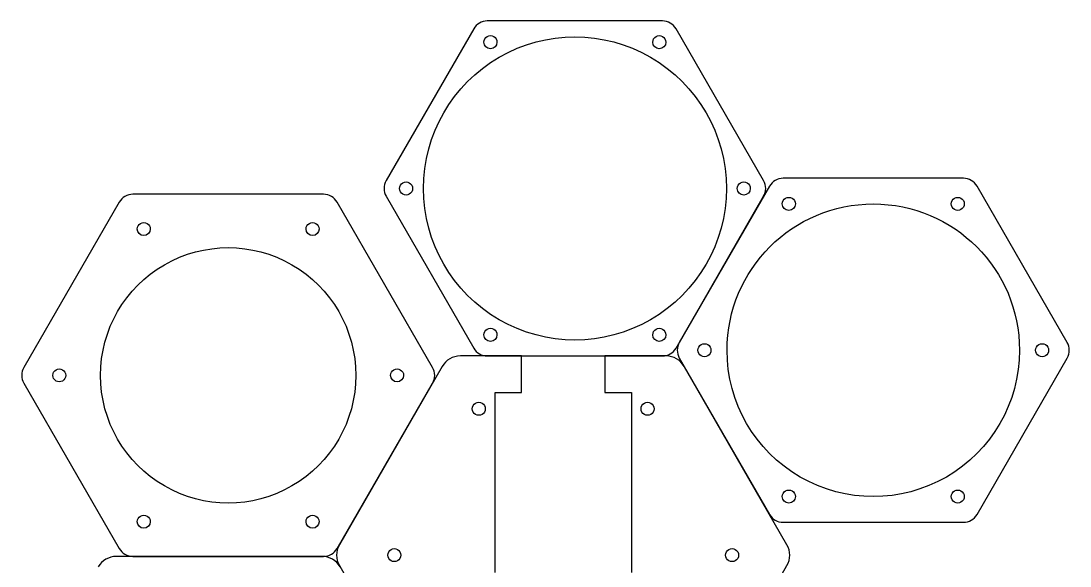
# Model space of a CAD drawing. Extents: x 5 to 967, y 5 to 440.
# Drawn here: x 761 to 961.9, y 335.4 to 439.6 of the extents above; entities that cross this region are included whole.
import ezdxf

# ---------------------------------------------------------------- set-up
doc = ezdxf.new("R2010")
doc.units = 0
doc.layers.get('0').update_dxf_attribs({"linetype": 'CONTINUOUS'})

msp = doc.modelspace()

# ---------------------------------------------------------------- linework, layer by layer
at = {"color": 7}
for p, q in [((847.690443, 438.128351), (830.922494, 409.085412)), ((883.824411, 439.628351), (850.288513, 439.628351)), ((849.641453, 435.584011), (849.641453, 435.584011)), ((881.971471, 435.584011), (881.971471, 435.584011)), ((904.31964, 408.040005), (887.051691, 378.131041)), ((941.453619, 409.540005), (906.91772, 409.540005)), ((961.319638, 378.131041), (944.051689, 408.040005)), ((833.476474, 407.585412), (833.476474, 407.585412)), ((838.056463, 407.585412), (838.056463, 407.585412)), ((886.422491, 377.042474), (903.190441, 406.085412)), ((898.136481, 407.585412), (898.136481, 407.585412)), ((906.77067, 404.62964), (906.77067, 404.62964)), ((939.100669, 404.62964), (939.100669, 404.62964)), ((783.258186, 399.831383), (783.258186, 399.831383)), ((815.588204, 399.831383), (815.588204, 399.831383)), ((849.641453, 379.586811), (849.641453, 379.586811)), ((881.971471, 379.586811), (881.971471, 379.586811)), ((890.605661, 376.631041), (890.605661, 376.631041)), ((896.185661, 376.631041), (896.185661, 376.631041)), ((955.265668, 376.631041), (955.265668, 376.631041)), ((856.814393, 375.541674), (845.123793, 375.541674)), ((850.288513, 375.542474), (883.824411, 375.542474)), ((856.814393, 368.541674), (856.814393, 375.541674)), ((884.504991, 375.541674), (872.814392, 375.541674)), ((872.814392, 375.541674), (872.814392, 368.541674)), ((887.051691, 375.131041), (904.31964, 345.222077)), ((944.051689, 345.222077), (961.319638, 375.131041)), ((767.093206, 371.832784), (767.093206, 371.832784)), ((776.233195, 371.832784), (776.233195, 371.832784)), ((841.659693, 373.541674), (821.969094, 339.436554)), ((831.753214, 371.832784), (831.753214, 371.832784)), ((907.65969, 339.436554), (887.969091, 373.541674)), ((821.539224, 338.691768), (839.807173, 370.332783)), ((851.764393, 334.141672), (851.764393, 368.541674)), ((851.764393, 368.541674), (856.814393, 368.541674)), ((872.814392, 368.541674), (877.864392, 368.541674)), ((877.864392, 368.541674), (877.864392, 334.141672)), ((847.399403, 365.435154), (847.399403, 365.435154)), ((879.729392, 365.435154), (879.729392, 365.435154)), ((906.77067, 348.632441), (906.77067, 348.632441)), ((939.100669, 348.632441), (939.100669, 348.632441)), ((783.258186, 343.834185), (783.258186, 343.834185)), ((815.588204, 343.834185), (815.588204, 343.834185)), ((906.91772, 343.722077), (941.453619, 343.722077)), ((831.234394, 337.436555), (831.234394, 337.436555)), ((895.894401, 337.436555), (895.894401, 337.436555)), ((818.646364, 337.191768), (779.265176, 337.191768)), ((782.405246, 337.191768), (818.941144, 337.191768)), ((782.405246, 337.191768), (782.405246, 337.191768)), ((821.969094, 335.436554), (841.659693, 301.331439)), ((887.969091, 301.331439), (907.65969, 335.436554))]:
    msp.add_line(p, q, dxfattribs=at)
for points in [[(850.288513, 439.628351), (849.216718, 439.628349), (848.22634, 439.056552), (847.690443, 438.128351)], [(852.556463, 432.700148), (861.529094, 437.880499), (872.583831, 437.880499), (881.556461, 432.700148)], [(886.422491, 438.128351), (885.886592, 439.056555), (884.896209, 439.628352), (883.824411, 439.628351)], [(903.190441, 409.085412), (903.190441, 409.085412), (886.422491, 438.128351), (886.422491, 438.128351)], [(849.641453, 435.584011), (849.641453, 436.030593), (849.879702, 436.443252), (850.266453, 436.666543)], [(850.266453, 436.666543), (850.653204, 436.889834), (851.129701, 436.889834), (851.516453, 436.666543)], [(851.516453, 436.666543), (851.903204, 436.443252), (852.141453, 436.030593), (852.141453, 435.584011)], [(881.971471, 435.584011), (881.971471, 436.030593), (882.20972, 436.443252), (882.596471, 436.666543)], [(882.596471, 436.666543), (882.983223, 436.889834), (883.45972, 436.889834), (883.846471, 436.666543)], [(883.846471, 436.666543), (884.233223, 436.443252), (884.471471, 436.030593), (884.471471, 435.584011)], [(850.891453, 434.334011), (850.201097, 434.334011), (849.641453, 434.893655), (849.641453, 435.584011)], [(852.141453, 435.584011), (852.141453, 434.893655), (851.581809, 434.334011), (850.891453, 434.334011)], [(883.221471, 434.334011), (882.531116, 434.334011), (881.971472, 434.893655), (881.971471, 435.584011)], [(884.471471, 435.584011), (884.471471, 434.893655), (883.911827, 434.334011), (883.221471, 434.334011)], [(838.056463, 407.585412), (838.056463, 417.946114), (843.583832, 427.519797), (852.556463, 432.700148)], [(881.556461, 432.700148), (890.529092, 427.519797), (896.056461, 417.946114), (896.056461, 407.585412)], [(830.922494, 409.085412), (830.386595, 408.157209), (830.386595, 407.013615), (830.922494, 406.085412)], [(833.476474, 407.585412), (833.476474, 408.031994), (833.714722, 408.444653), (834.101474, 408.667944)], [(834.101474, 408.667944), (834.488225, 408.891235), (834.964722, 408.891235), (835.351474, 408.667944)], [(835.351474, 408.667944), (835.738225, 408.444653), (835.976473, 408.031994), (835.976473, 407.585412)], [(898.136481, 407.585412), (898.136481, 408.031994), (898.374729, 408.444653), (898.761481, 408.667944)], [(898.761481, 408.667944), (899.148232, 408.891235), (899.624729, 408.891235), (900.011481, 408.667944)], [(900.011481, 408.667944), (900.398232, 408.444653), (900.636481, 408.031994), (900.636481, 407.585412)], [(903.190441, 406.085412), (903.726339, 407.013615), (903.726339, 408.157209), (903.190441, 409.085412)], [(906.91772, 409.540005), (905.845922, 409.540006), (904.85554, 408.96821), (904.31964, 408.040005)], [(944.051689, 408.040005), (943.515792, 408.968206), (942.525413, 409.540003), (941.453619, 409.540005)], [(782.405246, 406.473802), (781.333451, 406.4738), (780.343073, 405.902004), (779.807176, 404.973802)], [(818.941144, 406.473802), (818.941144, 406.473802), (782.405246, 406.473802), (782.405246, 406.473802)], [(821.539224, 404.973802), (821.003325, 405.902007), (820.012942, 406.473804), (818.941144, 406.473802)], [(830.922494, 406.085412), (830.922494, 406.085412), (847.690443, 377.042474), (847.690443, 377.042474)], [(834.101474, 406.50288), (833.714722, 406.726171), (833.476474, 407.13883), (833.476474, 407.585412)], [(835.351474, 406.50288), (834.964722, 406.279589), (834.488225, 406.279589), (834.101474, 406.50288)], [(835.976473, 407.585412), (835.976473, 407.13883), (835.738225, 406.726171), (835.351474, 406.50288)], [(852.556463, 382.470676), (843.583832, 387.651027), (838.056463, 397.22471), (838.056463, 407.585412)], [(896.056461, 407.585412), (896.056461, 397.22471), (890.529092, 387.651027), (881.556461, 382.470676)], [(899.386481, 406.335412), (898.696125, 406.335412), (898.136481, 406.895056), (898.136481, 407.585412)], [(900.636481, 407.585412), (900.63648, 406.895056), (900.076836, 406.335412), (899.386481, 406.335412)], [(907.39567, 405.712172), (907.782422, 405.935463), (908.258919, 405.935463), (908.64567, 405.712172)], [(939.725669, 405.712172), (940.11242, 405.935463), (940.588918, 405.935463), (940.975669, 405.712172)], [(779.807176, 404.973802), (779.807176, 404.973802), (761.539227, 373.332783), (761.539227, 373.332783)], [(839.807173, 373.332783), (839.807173, 373.332783), (821.539224, 404.973802), (821.539224, 404.973802)], [(896.185661, 376.631041), (896.185661, 392.095013), (908.721688, 404.631039), (924.18566, 404.631039)], [(906.77067, 404.62964), (906.77067, 405.076222), (907.008919, 405.488881), (907.39567, 405.712172)], [(908.02067, 403.379641), (907.330315, 403.379641), (906.77067, 403.939284), (906.77067, 404.62964)], [(909.27067, 404.62964), (909.27067, 403.939284), (908.711026, 403.379641), (908.02067, 403.379641)], [(908.64567, 405.712172), (909.032422, 405.488881), (909.27067, 405.076222), (909.27067, 404.62964)], [(924.18566, 404.631039), (939.649632, 404.631039), (952.185658, 392.095013), (952.185658, 376.631041)], [(939.100669, 404.62964), (939.100669, 405.076222), (939.338918, 405.488881), (939.725669, 405.712172)], [(939.725669, 403.547109), (939.338918, 403.7704), (939.100669, 404.183058), (939.100669, 404.62964)], [(940.975669, 405.712172), (941.36242, 405.488881), (941.600669, 405.076222), (941.600669, 404.62964)], [(941.600669, 404.62964), (941.600669, 404.183058), (941.36242, 403.7704), (940.975669, 403.547109)], [(940.975669, 403.547109), (940.588918, 403.323818), (940.11242, 403.323818), (939.725669, 403.547109)], [(783.258186, 399.831383), (783.258186, 400.277964), (783.496434, 400.690623), (783.883186, 400.913914)], [(784.508186, 398.581383), (783.81783, 398.581383), (783.258186, 399.141027), (783.258186, 399.831383)], [(783.883186, 400.913914), (784.269937, 401.137205), (784.746434, 401.137205), (785.133186, 400.913914)], [(785.758186, 399.831383), (785.758186, 399.141027), (785.198542, 398.581383), (784.508186, 398.581383)], [(785.133186, 400.913914), (785.519937, 400.690623), (785.758186, 400.277964), (785.758186, 399.831383)], [(815.588204, 399.831383), (815.588204, 400.277964), (815.826453, 400.690623), (816.213204, 400.913914)], [(816.838204, 398.581383), (816.147849, 398.581383), (815.588205, 399.141027), (815.588204, 399.831383)], [(816.213204, 400.913914), (816.599956, 401.137205), (817.076453, 401.137205), (817.463204, 400.913914)], [(818.088204, 399.831383), (818.088204, 399.141027), (817.52856, 398.581383), (816.838204, 398.581383)], [(817.463204, 400.913914), (817.849956, 400.690623), (818.088204, 400.277964), (818.088204, 399.831383)], [(788.453195, 392.998445), (796.014957, 397.36423), (805.331433, 397.36423), (812.893195, 392.998445)], [(776.233195, 371.832784), (776.233195, 380.564355), (780.891433, 388.632659), (788.453195, 392.998445)], [(812.893195, 392.998445), (820.454957, 388.632659), (825.113195, 380.564355), (825.113195, 371.832784)], [(881.556461, 382.470676), (872.583831, 377.290326), (861.529094, 377.290326), (852.556463, 382.470676)], [(849.641453, 379.586811), (849.641453, 380.033393), (849.879702, 380.446052), (850.266453, 380.669343)], [(850.266453, 380.669343), (850.653204, 380.892634), (851.129701, 380.892634), (851.516453, 380.669343)], [(851.516453, 380.669343), (851.903204, 380.446052), (852.141453, 380.033393), (852.141453, 379.586811)], [(881.971471, 379.586811), (881.971471, 380.033393), (882.20972, 380.446052), (882.596471, 380.669343)], [(882.596471, 380.669343), (882.983223, 380.892634), (883.45972, 380.892634), (883.846471, 380.669343)], [(883.846471, 380.669343), (884.233223, 380.446052), (884.471471, 380.033393), (884.471471, 379.586811)], [(850.891453, 378.336812), (850.201097, 378.336812), (849.641453, 378.896456), (849.641453, 379.586811)], [(852.141453, 379.586811), (852.141453, 378.896456), (851.581809, 378.336812), (850.891453, 378.336812)], [(883.221471, 378.336812), (882.531116, 378.336812), (881.971472, 378.896456), (881.971471, 379.586811)], [(884.471471, 379.586811), (884.471471, 378.896456), (883.911827, 378.336812), (883.221471, 378.336812)], [(887.051691, 378.131041), (886.515793, 377.202838), (886.515793, 376.059245), (887.051691, 375.131041)], [(890.605661, 376.631041), (890.605661, 377.077623), (890.84391, 377.490282), (891.230661, 377.713573)], [(891.230661, 377.713573), (891.617412, 377.936864), (892.09391, 377.936864), (892.480661, 377.713573)], [(892.480661, 377.713573), (892.867412, 377.490282), (893.105661, 377.077623), (893.105661, 376.631041)], [(955.265668, 376.631041), (955.265668, 377.077623), (955.503917, 377.490282), (955.890668, 377.713573)], [(955.890668, 377.713573), (956.27742, 377.936864), (956.753917, 377.936864), (957.140668, 377.713573)], [(957.140668, 377.713573), (957.52742, 377.490282), (957.765668, 377.077623), (957.765668, 376.631041)], [(961.319638, 375.131041), (961.855536, 376.059245), (961.855536, 377.202838), (961.319638, 378.131041)], [(847.690443, 377.042474), (848.22634, 376.114272), (849.216718, 375.542476), (850.288513, 375.542474)], [(883.824411, 375.542474), (884.896209, 375.542472), (885.886592, 376.114269), (886.422491, 377.042474)], [(891.230661, 375.54851), (890.84391, 375.771801), (890.605661, 376.184459), (890.605661, 376.631041)], [(893.105661, 376.631041), (893.105661, 376.184459), (892.867412, 375.771801), (892.480661, 375.54851)], [(910.18566, 352.382331), (901.52243, 357.384049), (896.185661, 366.627605), (896.185661, 376.631041)], [(952.185658, 376.631041), (952.185658, 366.627605), (946.848889, 357.384049), (938.185659, 352.382331)], [(955.890668, 375.54851), (955.503917, 375.771801), (955.265668, 376.184459), (955.265668, 376.631041)], [(957.765668, 376.631041), (957.765668, 376.184459), (957.52742, 375.771801), (957.140668, 375.54851)], [(845.123793, 375.541674), (843.694731, 375.541673), (842.374224, 374.779277), (841.659693, 373.541674)], [(887.969091, 373.541674), (887.25456, 374.779277), (885.934053, 375.541673), (884.504991, 375.541674)], [(892.480661, 375.54851), (892.09391, 375.325219), (891.617412, 375.325219), (891.230661, 375.54851)], [(957.140668, 375.54851), (956.753917, 375.325219), (956.27742, 375.325219), (955.890668, 375.54851)], [(761.539227, 373.332783), (761.003328, 372.404579), (761.003328, 371.260986), (761.539227, 370.332783)], [(767.093206, 371.832784), (767.093206, 372.279366), (767.331455, 372.692024), (767.718206, 372.915315)], [(767.718206, 370.750252), (767.331455, 370.973543), (767.093206, 371.386202), (767.093206, 371.832784)], [(767.718206, 372.915315), (768.104958, 373.138606), (768.581455, 373.138606), (768.968206, 372.915315)], [(768.968206, 372.915315), (769.354958, 372.692024), (769.593206, 372.279366), (769.593206, 371.832784)], [(769.593206, 371.832784), (769.593206, 371.386202), (769.354958, 370.973543), (768.968206, 370.750252)], [(788.453195, 350.667123), (780.891433, 355.032908), (776.233195, 363.101213), (776.233195, 371.832784)], [(825.113195, 371.832784), (825.113195, 363.101213), (820.454957, 355.032908), (812.893195, 350.667123)], [(831.753214, 371.832784), (831.753214, 372.279366), (831.991462, 372.692024), (832.378214, 372.915315)], [(833.003214, 370.582784), (832.312858, 370.582784), (831.753214, 371.142428), (831.753214, 371.832784)], [(832.378214, 372.915315), (832.764965, 373.138606), (833.241462, 373.138606), (833.628214, 372.915315)], [(834.253214, 371.832784), (834.253213, 371.142428), (833.693569, 370.582784), (833.003214, 370.582784)], [(833.628214, 372.915315), (834.014965, 372.692024), (834.253214, 372.279366), (834.253214, 371.832784)], [(839.807173, 370.332783), (840.343072, 371.260986), (840.343072, 372.404579), (839.807173, 373.332783)], [(761.539227, 370.332783), (761.539227, 370.332783), (779.807176, 338.691768), (779.807176, 338.691768)], [(768.968206, 370.750252), (768.581455, 370.526961), (768.104958, 370.526961), (767.718206, 370.750252)], [(847.399403, 365.435154), (847.399403, 365.881736), (847.637652, 366.294395), (848.024403, 366.517686)], [(848.024403, 366.517686), (848.411154, 366.740977), (848.887652, 366.740977), (849.274403, 366.517686)], [(849.274403, 366.517686), (849.661154, 366.294395), (849.899403, 365.881736), (849.899403, 365.435154)], [(879.729392, 365.435154), (879.729392, 365.881736), (879.96764, 366.294395), (880.354392, 366.517686)], [(880.354392, 366.517686), (880.741143, 366.740977), (881.21764, 366.740977), (881.604391, 366.517686)], [(881.604391, 366.517686), (881.991143, 366.294395), (882.229391, 365.881736), (882.229391, 365.435154)], [(848.024403, 364.352622), (847.637652, 364.575913), (847.399403, 364.988572), (847.399403, 365.435154)], [(849.274403, 364.352622), (848.887652, 364.129331), (848.411154, 364.129331), (848.024403, 364.352622)], [(849.899403, 365.435154), (849.899403, 364.988572), (849.661154, 364.575913), (849.274403, 364.352622)], [(880.354392, 364.352622), (879.96764, 364.575913), (879.729392, 364.988572), (879.729392, 365.435154)], [(881.604391, 364.352622), (881.21764, 364.129331), (880.741143, 364.129331), (880.354392, 364.352622)], [(882.229391, 365.435154), (882.229391, 364.988572), (881.991143, 364.575913), (881.604391, 364.352622)], [(938.185659, 352.382331), (929.522429, 347.380613), (918.84889, 347.380613), (910.18566, 352.382331)], [(812.893195, 350.667123), (805.331433, 346.301337), (796.014957, 346.301337), (788.453195, 350.667123)], [(906.77067, 348.632441), (906.77067, 349.079023), (907.008919, 349.491681), (907.39567, 349.714972)], [(907.39567, 349.714972), (907.782422, 349.938263), (908.258919, 349.938263), (908.64567, 349.714972)], [(908.64567, 349.714972), (909.032422, 349.491681), (909.27067, 349.079023), (909.27067, 348.632441)], [(939.100669, 348.632441), (939.100669, 349.079023), (939.338918, 349.491681), (939.725669, 349.714972)], [(939.725669, 349.714972), (940.11242, 349.938263), (940.588918, 349.938263), (940.975669, 349.714972)], [(940.975669, 349.714972), (941.36242, 349.491681), (941.600669, 349.079023), (941.600669, 348.632441)], [(908.02067, 347.382441), (907.330315, 347.382441), (906.77067, 347.942085), (906.77067, 348.632441)], [(909.27067, 348.632441), (909.27067, 347.942085), (908.711026, 347.382441), (908.02067, 347.382441)], [(939.725669, 347.549909), (939.338918, 347.7732), (939.100669, 348.185859), (939.100669, 348.632441)], [(940.975669, 347.549909), (940.588918, 347.326618), (940.11242, 347.326618), (939.725669, 347.549909)], [(941.600669, 348.632441), (941.600669, 348.185859), (941.36242, 347.7732), (940.975669, 347.549909)], [(783.258186, 343.834185), (783.258186, 344.280767), (783.496434, 344.693426), (783.883186, 344.916717)], [(784.508186, 342.584185), (783.81783, 342.584185), (783.258186, 343.143829), (783.258186, 343.834185)], [(783.883186, 344.916717), (784.269937, 345.140008), (784.746434, 345.140008), (785.133186, 344.916717)], [(785.758186, 343.834185), (785.758186, 343.143829), (785.198542, 342.584185), (784.508186, 342.584185)], [(785.133186, 344.916717), (785.519937, 344.693426), (785.758186, 344.280767), (785.758186, 343.834185)], [(815.588204, 343.834185), (815.588204, 344.280767), (815.826453, 344.693426), (816.213204, 344.916717)], [(816.838204, 342.584185), (816.147849, 342.584185), (815.588205, 343.143829), (815.588204, 343.834185)], [(816.213204, 344.916717), (816.599956, 345.140008), (817.076453, 345.140008), (817.463204, 344.916717)], [(818.088204, 343.834185), (818.088204, 343.143829), (817.52856, 342.584185), (816.838204, 342.584185)], [(817.463204, 344.916717), (817.849956, 344.693426), (818.088204, 344.280767), (818.088204, 343.834185)], [(904.31964, 345.222077), (904.85554, 344.293873), (905.845922, 343.722076), (906.91772, 343.722077)], [(941.453619, 343.722077), (942.525413, 343.722079), (943.515792, 344.293876), (944.051689, 345.222077)], [(779.807176, 338.691768), (780.343073, 337.763567), (781.333451, 337.19177), (782.405246, 337.191768)], [(818.941144, 337.191768), (820.012942, 337.191767), (821.003325, 337.763564), (821.539224, 338.691768)], [(821.969094, 339.436554), (821.254563, 338.19895), (821.254563, 336.674159), (821.969094, 335.436554)], [(831.234394, 337.436555), (831.234394, 337.883137), (831.472642, 338.295796), (831.859394, 338.519087)], [(831.859394, 336.354024), (831.472642, 336.577315), (831.234394, 336.989973), (831.234394, 337.436555)], [(831.859394, 338.519087), (832.246145, 338.742378), (832.722642, 338.742378), (833.109394, 338.519087)], [(833.109394, 338.519087), (833.496145, 338.295796), (833.734394, 337.883137), (833.734394, 337.436555)], [(833.734394, 337.436555), (833.734394, 336.989973), (833.496145, 336.577315), (833.109394, 336.354024)], [(895.894401, 337.436555), (895.894401, 337.883137), (896.13265, 338.295796), (896.519401, 338.519087)], [(896.519401, 336.354024), (896.13265, 336.577315), (895.894401, 336.989973), (895.894401, 337.436555)], [(896.519401, 338.519087), (896.906152, 338.742378), (897.382649, 338.742378), (897.769401, 338.519087)], [(897.769401, 338.519087), (898.156152, 338.295796), (898.394401, 337.883137), (898.394401, 337.436555)], [(898.394401, 337.436555), (898.394401, 336.989973), (898.156152, 336.577315), (897.769401, 336.354024)], [(907.65969, 335.436554), (908.374221, 336.674159), (908.374221, 338.19895), (907.65969, 339.436554)], [(779.265176, 337.191768), (777.836111, 337.191771), (776.515599, 336.429375), (775.801066, 335.191768)], [(822.110464, 335.191768), (821.395933, 336.429372), (820.075426, 337.191768), (818.646364, 337.191768)], [(833.109394, 336.354024), (832.722642, 336.130733), (832.246145, 336.130733), (831.859394, 336.354024)], [(897.769401, 336.354024), (897.382649, 336.130733), (896.906152, 336.130733), (896.519401, 336.354024)]]:
    msp.add_open_spline(points, degree=3, dxfattribs=at)

doc.saveas('drawing.dxf')
